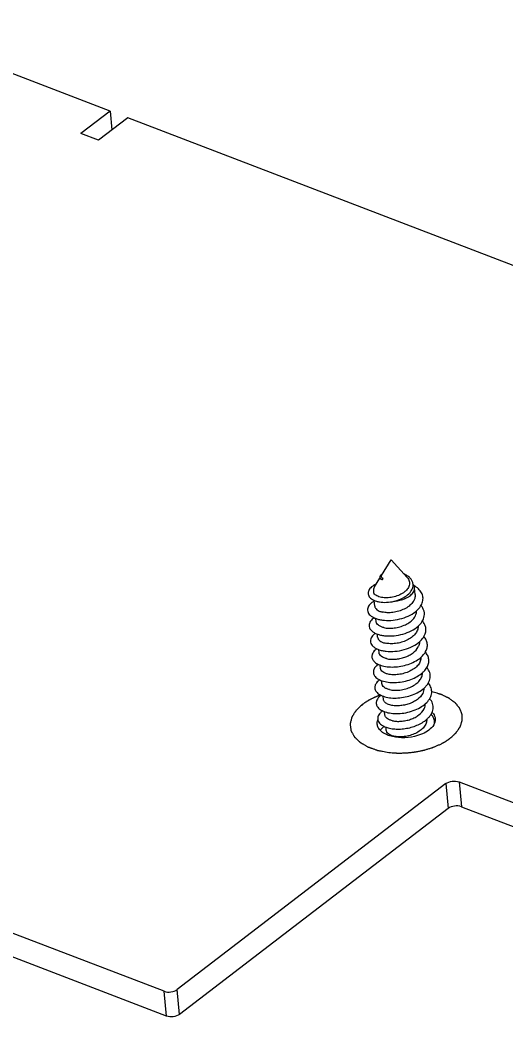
# Model space of a CAD drawing. Header units: millimetres. Extents: x 0 to 420, y 0 to 297.
# Drawn here: x 189.92 to 202.86, y 26.06 to 52.61 of the extents above; entities that cross this region are included whole.
import ezdxf

# ---------------------------------------------------------------- set-up
doc = ezdxf.new("R2010")
doc.units = ezdxf.units.MM
doc.header["$LTSCALE"] = 23.1
doc.layers.get('0').update_dxf_attribs({"linetype": 'CONTINUOUS'})
doc.layers.add('02___PRT_ALL_AXES', color=7, linetype='CONTINUOUS')

msp = doc.modelspace()

# ---------------------------------------------------------------- linework, layer by layer
at = {"color": 7, "linetype": 'Continuous'}
for p, q in [((192.323, 50.182), (185.991, 52.609)), ((192.323, 50.182), (191.546, 49.586)), ((192.791, 50.003), (192.014, 49.407)), ((192.323, 50.182), (192.37, 49.68)), ((211.34, 42.894), (192.791, 50.003)), ((192.014, 49.407), (191.546, 49.586)), ((199.589, 37.738), (199.557, 37.708)), ((199.557, 37.708), (199.575, 37.705)), ((199.575, 37.705), (199.589, 37.738)), ((199.613, 33.795), (199.612, 33.794)), ((201.261, 32.272), (194.111, 26.787)), ((201.261, 32.272), (201.323, 31.611)), ((201.612, 32.317), (204.924, 31.048)), ((201.612, 32.317), (201.674, 31.656)), ((201.323, 31.611), (194.173, 26.126)), ((201.674, 31.656), (204.986, 30.386)), ((193.76, 26.742), (186.961, 29.348)), ((193.822, 26.081), (187.022, 28.687)), ((193.822, 26.081), (193.76, 26.742)), ((194.173, 26.126), (194.111, 26.787))]:
    msp.add_line(p, q, dxfattribs=at)
for centre, radius, start, end in [((200.145, 37.56), 0.244, 11.0482, 11.3198), ((200.145, 37.56), 0.243, 6.3771, 11.0484), ((199.637, 38.179), 1.08, 283.2541, 283.4699), ((199.816, 38.105), 0.975, 275.7142, 282.622), ((199.825, 38.064), 0.933, 282.6796, 282.9798), ((200.048, 37), 0.716, 311.256, 312.2068), ((200.331, 36.001), 0.445, 329.8068, 331.6124), ((200.361, 35.592), 0.455, 329.4252, 330.3192), ((200.411, 35.063), 0.454, 40.6304, 41.1265), ((200.168, 35.756), 0.71, 311.6318, 312.216), ((200.379, 34.413), 0.34, 333.4294, 333.8811), ((200.278, 34.522), 0.718, 310.8561, 312.2047), ((199.923, 33.377), 0.521, 126.3112, 126.5149)]:
    msp.add_arc(centre, radius, start, end, dxfattribs=at)
for points, knots in [([(199.578, 37.859), (199.563, 37.852), (199.543, 37.839), (199.521, 37.819), (199.507, 37.8), (199.498, 37.779), (199.501, 37.758), (199.505, 37.749), (199.507, 37.745)], [0, 0, 0, 0, 0.329191, 0.46925, 0.59357, 0.803391, 0.900226, 1, 1, 1, 1]), ([(199.507, 37.745), (199.51, 37.741), (199.523, 37.725), (199.542, 37.714), (199.557, 37.708)], [0, 0, 0, 0, 0.213725, 1, 1, 1, 1]), ([(199.589, 37.738), (199.58, 37.742), (199.563, 37.75), (199.548, 37.768), (199.543, 37.783), (199.543, 37.798), (199.547, 37.81), (199.552, 37.817)], [0, 0, 0, 0, 0.304722, 0.547246, 0.65618, 0.764316, 1, 1, 1, 1]), ([(200.229, 37.762), (200.243, 37.747), (200.266, 37.716), (200.288, 37.663), (200.296, 37.607), (200.286, 37.53), (200.245, 37.458), (200.186, 37.396), (200.11, 37.336), (199.996, 37.277), (199.846, 37.233), (199.695, 37.216), (199.596, 37.222), (199.55, 37.231)], [0, 0, 0, 0, 0.055009, 0.106671, 0.156812, 0.207538, 0.316963, 0.378015, 0.443174, 0.582965, 0.728775, 0.870868, 1, 1, 1, 1]), ([(200.384, 37.608), (200.379, 37.633), (200.359, 37.685), (200.306, 37.754), (200.233, 37.812), (200.175, 37.842), (200.144, 37.856)], [0, 0, 0, 0, 0.219237, 0.455339, 0.715282, 1, 1, 1, 1]), ([(199.412, 37.591), (199.367, 37.569), (199.305, 37.531), (199.24, 37.467), (199.208, 37.418), (199.191, 37.368), (199.19, 37.318), (199.206, 37.27), (199.237, 37.225), (199.283, 37.186), (199.342, 37.153), (199.414, 37.127), (199.527, 37.101), (199.688, 37.094), (199.818, 37.112), (199.885, 37.128)], [0, 0, 0, 0, 0.130985, 0.186643, 0.236071, 0.280567, 0.322428, 0.364704, 0.41043, 0.461866, 0.520268, 0.586024, 0.658859, 0.822079, 1, 1, 1, 1]), ([(199.363, 37.51), (199.351, 37.492), (199.333, 37.452), (199.329, 37.409), (199.331, 37.388)], [0, 0, 0, 0, 0.519197, 1, 1, 1, 1]), ([(200.03, 37.173), (200.083, 37.194), (200.18, 37.243), (200.283, 37.327), (200.342, 37.405), (200.373, 37.464), (200.389, 37.525), (200.389, 37.567), (200.387, 37.587)], [0, 0, 0, 0, 0.291753, 0.55674, 0.677232, 0.789929, 0.896545, 1, 1, 1, 1]), ([(200.034, 37.154), (200.09, 37.167), (200.194, 37.201), (200.307, 37.269), (200.373, 37.335), (200.406, 37.385), (200.426, 37.437), (200.428, 37.473), (200.426, 37.49)], [0, 0, 0, 0, 0.310603, 0.583273, 0.702159, 0.809471, 0.907408, 1, 1, 1, 1]), ([(200.426, 37.49), (200.425, 37.507), (200.416, 37.542), (200.398, 37.573), (200.387, 37.587)], [0, 0, 0, 0, 0.48616, 1, 1, 1, 1]), ([(200.642, 37.117), (200.652, 37.156), (200.659, 37.239), (200.617, 37.361), (200.531, 37.468), (200.454, 37.524), (200.41, 37.548)], [0, 0, 0, 0, 0.23049, 0.462666, 0.715677, 1, 1, 1, 1]), ([(199.331, 37.388), (199.331, 37.384), (199.333, 37.368), (199.338, 37.352), (199.342, 37.34)], [0, 0, 0, 0, 0.248291, 1, 1, 1, 1]), ([(199.55, 37.231), (199.526, 37.235), (199.482, 37.246), (199.408, 37.276), (199.361, 37.311), (199.342, 37.34)], [0, 0, 0, 0, 0.301667, 0.568997, 1, 1, 1, 1]), ([(200.443, 37.305), (200.445, 37.287), (200.445, 37.251), (200.428, 37.176), (200.376, 37.085), (200.279, 36.992), (200.153, 36.916), (200.008, 36.86), (199.855, 36.828), (199.707, 36.819), (199.612, 36.83), (199.568, 36.841)], [0, 0, 0, 0, 0.0483, 0.097897, 0.204631, 0.325235, 0.458774, 0.600406, 0.743041, 0.878733, 1, 1, 1, 1]), ([(199.183, 36.944), (199.178, 36.926), (199.173, 36.887), (199.188, 36.829), (199.222, 36.775), (199.274, 36.728), (199.342, 36.688), (199.425, 36.656), (199.521, 36.632), (199.665, 36.614), (199.86, 36.618), (200.093, 36.665), (200.31, 36.751), (200.437, 36.835), (200.49, 36.883)], [0, 0, 0, 0, 0.037325, 0.074368, 0.114165, 0.158969, 0.209971, 0.26748, 0.331176, 0.400303, 0.550281, 0.707283, 0.860302, 1, 1, 1, 1]), ([(199.354, 37.135), (199.332, 37.122), (199.292, 37.094), (199.228, 37.036), (199.193, 36.982), (199.183, 36.944)], [0, 0, 0, 0, 0.293602, 0.557023, 1, 1, 1, 1]), ([(199.367, 36.996), (199.368, 36.988), (199.372, 36.971), (199.388, 36.937), (199.426, 36.898), (199.49, 36.863), (199.54, 36.847), (199.568, 36.841)], [0, 0, 0, 0, 0.094948, 0.193924, 0.415836, 0.683266, 1, 1, 1, 1]), ([(199.889, 37.128), (199.901, 37.131), (199.949, 37.144), (199.996, 37.159), (200.03, 37.173)], [0, 0, 0, 0, 0.251217, 1, 1, 1, 1]), ([(200.49, 36.883), (200.527, 36.917), (200.59, 36.987), (200.631, 37.074), (200.642, 37.117)], [0, 0, 0, 0, 0.529054, 1, 1, 1, 1]), ([(200.678, 36.694), (200.686, 36.721), (200.695, 36.778), (200.686, 36.863), (200.653, 36.944), (200.619, 36.992), (200.599, 37.015)], [0, 0, 0, 0, 0.246703, 0.488645, 0.736624, 1, 1, 1, 1]), ([(199.345, 36.689), (199.33, 36.678), (199.279, 36.637), (199.238, 36.582), (199.224, 36.538)], [0, 0, 0, 0, 0.285757, 1, 1, 1, 1]), ([(199.606, 36.427), (199.649, 36.417), (199.743, 36.406), (199.888, 36.414), (200.038, 36.444), (200.182, 36.498), (200.308, 36.572), (200.406, 36.662), (200.461, 36.75), (200.481, 36.823), (200.484, 36.859), (200.483, 36.877)], [0, 0, 0, 0, 0.120627, 0.255492, 0.397421, 0.538758, 0.672593, 0.794045, 0.901779, 0.951675, 1, 1, 1, 1]), ([(200.529, 36.47), (200.564, 36.502), (200.625, 36.57), (200.666, 36.653), (200.678, 36.694)], [0, 0, 0, 0, 0.528142, 1, 1, 1, 1]), ([(199.224, 36.538), (199.218, 36.519), (199.212, 36.481), (199.224, 36.422), (199.256, 36.368), (199.306, 36.32), (199.372, 36.279), (199.454, 36.246), (199.548, 36.221), (199.691, 36.201), (199.885, 36.204), (200.119, 36.248), (200.337, 36.331), (200.465, 36.414), (200.52, 36.462)], [0, 0, 0, 0, 0.037675, 0.074704, 0.114172, 0.158456, 0.208868, 0.265808, 0.329017, 0.397778, 0.547478, 0.704867, 0.858886, 1, 1, 1, 1]), ([(199.606, 36.427), (199.579, 36.434), (199.529, 36.449), (199.465, 36.485), (199.427, 36.523), (199.411, 36.557), (199.407, 36.574), (199.406, 36.583)], [0, 0, 0, 0, 0.316714, 0.584152, 0.806078, 0.905056, 1, 1, 1, 1]), ([(200.522, 36.464), (200.522, 36.446), (200.52, 36.41), (200.499, 36.337), (200.445, 36.249), (200.346, 36.158), (200.22, 36.085), (200.077, 36.031), (199.927, 36), (199.781, 35.993), (199.688, 36.004), (199.645, 36.014)], [0, 0, 0, 0, 0.048326, 0.098229, 0.205978, 0.327436, 0.461269, 0.6026, 0.74452, 0.879382, 1, 1, 1, 1]), ([(200.703, 36.241), (200.715, 36.271), (200.732, 36.333), (200.73, 36.43), (200.698, 36.522), (200.66, 36.576), (200.638, 36.602)], [0, 0, 0, 0, 0.251096, 0.492793, 0.738381, 1, 1, 1, 1]), ([(199.274, 36.153), (199.265, 36.135), (199.252, 36.095), (199.254, 36.033), (199.279, 35.975), (199.325, 35.922), (199.389, 35.877), (199.469, 35.84), (199.564, 35.812), (199.71, 35.788), (199.91, 35.788), (200.153, 35.833), (200.379, 35.919), (200.512, 36.006), (200.567, 36.057)], [0, 0, 0, 0, 0.039497, 0.076818, 0.115356, 0.158106, 0.206927, 0.262554, 0.324891, 0.393265, 0.543462, 0.702408, 0.858047, 1, 1, 1, 1]), ([(199.383, 36.276), (199.371, 36.267), (199.328, 36.233), (199.291, 36.189), (199.274, 36.153)], [0, 0, 0, 0, 0.278834, 1, 1, 1, 1]), ([(199.445, 36.17), (199.445, 36.161), (199.449, 36.144), (199.466, 36.11), (199.503, 36.071), (199.567, 36.036), (199.617, 36.02), (199.645, 36.014)], [0, 0, 0, 0, 0.094948, 0.193924, 0.415836, 0.683266, 1, 1, 1, 1]), ([(200.567, 36.057), (200.582, 36.071), (200.637, 36.124), (200.682, 36.19), (200.703, 36.241)], [0, 0, 0, 0, 0.268894, 1, 1, 1, 1]), ([(200.723, 35.789), (200.74, 35.821), (200.767, 35.889), (200.772, 35.996), (200.742, 36.1), (200.701, 36.16), (200.677, 36.188)], [0, 0, 0, 0, 0.256213, 0.497913, 0.740773, 1, 1, 1, 1]), ([(199.422, 35.863), (199.406, 35.851), (199.376, 35.826), (199.328, 35.774), (199.297, 35.714), (199.29, 35.653), (199.297, 35.609), (199.316, 35.568), (199.335, 35.543), (199.345, 35.531)], [0, 0, 0, 0, 0.155816, 0.297213, 0.541994, 0.653355, 0.763357, 0.877361, 1, 1, 1, 1]), ([(199.684, 35.601), (199.719, 35.592), (199.796, 35.582), (199.915, 35.583), (200.041, 35.601), (200.166, 35.635), (200.283, 35.685), (200.414, 35.765), (200.495, 35.849), (200.527, 35.912)], [0, 0, 0, 0, 0.114788, 0.241893, 0.376685, 0.514022, 0.648858, 0.776792, 1, 1, 1, 1]), ([(200.56, 36.051), (200.561, 36.027), (200.556, 35.979), (200.539, 35.934), (200.527, 35.912)], [0, 0, 0, 0, 0.487375, 1, 1, 1, 1]), ([(199.345, 35.531), (199.372, 35.502), (199.424, 35.465), (199.503, 35.43), (199.602, 35.398), (199.743, 35.376), (199.925, 35.376), (200.114, 35.403), (200.298, 35.457), (200.465, 35.535), (200.563, 35.605), (200.605, 35.643)], [0, 0, 0, 0, 0.08676, 0.137324, 0.192568, 0.315506, 0.451276, 0.593888, 0.736808, 0.873836, 1, 1, 1, 1]), ([(199.684, 35.601), (199.656, 35.607), (199.606, 35.623), (199.542, 35.658), (199.504, 35.697), (199.488, 35.731), (199.484, 35.748), (199.483, 35.756)], [0, 0, 0, 0, 0.316721, 0.58415, 0.806074, 0.905053, 1, 1, 1, 1]), ([(200.599, 35.637), (200.599, 35.62), (200.597, 35.584), (200.577, 35.511), (200.522, 35.422), (200.423, 35.332), (200.298, 35.258), (200.154, 35.205), (200.004, 35.174), (199.859, 35.166), (199.765, 35.177), (199.722, 35.187)], [0, 0, 0, 0, 0.048326, 0.098223, 0.205958, 0.327402, 0.461237, 0.602578, 0.744507, 0.879374, 1, 1, 1, 1]), ([(200.605, 35.643), (200.617, 35.653), (200.658, 35.694), (200.695, 35.74), (200.716, 35.777)], [0, 0, 0, 0, 0.26356, 1, 1, 1, 1]), ([(200.757, 35.367), (200.775, 35.4), (200.804, 35.468), (200.812, 35.579), (200.782, 35.685), (200.74, 35.747), (200.715, 35.775)], [0, 0, 0, 0, 0.257434, 0.499181, 0.74138, 1, 1, 1, 1]), ([(199.46, 35.449), (199.444, 35.438), (199.415, 35.413), (199.368, 35.362), (199.337, 35.304), (199.329, 35.244), (199.335, 35.201), (199.352, 35.16), (199.369, 35.135), (199.379, 35.123)], [0, 0, 0, 0, 0.155972, 0.29779, 0.543844, 0.655599, 0.765521, 0.878792, 1, 1, 1, 1]), ([(199.722, 35.187), (199.695, 35.194), (199.644, 35.21), (199.581, 35.245), (199.543, 35.283), (199.526, 35.317), (199.523, 35.334), (199.522, 35.343)], [0, 0, 0, 0, 0.316725, 0.584166, 0.806085, 0.905057, 1, 1, 1, 1]), ([(200.644, 35.23), (200.655, 35.24), (200.696, 35.28), (200.732, 35.325), (200.753, 35.361)], [0, 0, 0, 0, 0.263295, 1, 1, 1, 1]), ([(200.683, 34.817), (200.705, 34.837), (200.745, 34.878), (200.793, 34.945), (200.827, 35.016), (200.845, 35.088), (200.847, 35.16), (200.833, 35.231), (200.802, 35.298), (200.773, 35.339), (200.756, 35.359)], [0, 0, 0, 0, 0.14432, 0.279014, 0.405016, 0.52432, 0.63991, 0.7554, 0.87442, 1, 1, 1, 1]), ([(199.379, 35.123), (199.404, 35.094), (199.455, 35.056), (199.533, 35.02), (199.631, 34.987), (199.771, 34.963), (199.953, 34.962), (200.143, 34.988), (200.328, 35.041), (200.497, 35.118), (200.596, 35.187), (200.639, 35.225)], [0, 0, 0, 0, 0.085774, 0.135857, 0.190681, 0.313035, 0.448638, 0.591493, 0.735008, 0.872878, 1, 1, 1, 1]), ([(199.761, 34.774), (199.804, 34.764), (199.897, 34.753), (200.043, 34.76), (200.193, 34.791), (200.336, 34.845), (200.462, 34.918), (200.561, 35.009), (200.615, 35.097), (200.635, 35.17), (200.638, 35.206), (200.637, 35.224)], [0, 0, 0, 0, 0.12062, 0.255475, 0.397395, 0.538729, 0.672568, 0.794029, 0.901774, 0.951674, 1, 1, 1, 1]), ([(199.499, 35.036), (199.469, 35.014), (199.418, 34.968), (199.377, 34.894), (199.368, 34.835), (199.372, 34.793), (199.387, 34.752), (199.403, 34.728), (199.413, 34.716)], [0, 0, 0, 0, 0.297807, 0.545277, 0.657508, 0.767449, 0.880101, 1, 1, 1, 1]), ([(199.413, 34.716), (199.437, 34.686), (199.487, 34.647), (199.565, 34.609), (199.663, 34.575), (199.805, 34.55), (199.989, 34.548), (200.182, 34.575), (200.369, 34.628), (200.54, 34.707), (200.64, 34.778), (200.683, 34.817)], [0, 0, 0, 0, 0.084926, 0.134677, 0.18927, 0.311496, 0.447361, 0.5907, 0.734709, 0.872884, 1, 1, 1, 1]), ([(199.761, 34.774), (199.733, 34.781), (199.683, 34.796), (199.619, 34.832), (199.581, 34.87), (199.565, 34.904), (199.561, 34.921), (199.56, 34.93)], [0, 0, 0, 0, 0.316727, 0.584158, 0.806077, 0.905053, 1, 1, 1, 1]), ([(200.676, 34.811), (200.677, 34.788), (200.672, 34.74), (200.655, 34.695), (200.644, 34.674)], [0, 0, 0, 0, 0.487669, 1, 1, 1, 1]), ([(200.721, 34.403), (200.761, 34.439), (200.828, 34.515), (200.878, 34.63), (200.887, 34.722), (200.879, 34.788), (200.858, 34.852), (200.835, 34.892), (200.822, 34.911)], [0, 0, 0, 0, 0.280519, 0.528354, 0.645081, 0.760499, 0.877829, 1, 1, 1, 1]), ([(200.822, 34.911), (200.819, 34.914), (200.81, 34.927), (200.8, 34.939), (200.792, 34.948)], [0, 0, 0, 0, 0.246428, 1, 1, 1, 1]), ([(199.538, 34.623), (199.51, 34.603), (199.462, 34.56), (199.421, 34.493), (199.408, 34.44), (199.407, 34.401), (199.416, 34.363), (199.427, 34.34), (199.433, 34.329)], [0, 0, 0, 0, 0.299269, 0.551577, 0.66558, 0.775592, 0.885751, 1, 1, 1, 1]), ([(200.644, 34.674), (200.612, 34.611), (200.532, 34.526), (200.401, 34.445), (200.283, 34.395), (200.158, 34.361), (200.032, 34.343), (199.912, 34.342), (199.835, 34.352), (199.8, 34.361)], [0, 0, 0, 0, 0.222882, 0.350757, 0.485613, 0.623022, 0.757917, 0.885132, 1, 1, 1, 1]), ([(200.76, 33.99), (200.782, 34.01), (200.822, 34.051), (200.871, 34.12), (200.905, 34.19), (200.923, 34.263), (200.924, 34.336), (200.909, 34.407), (200.878, 34.475), (200.848, 34.516), (200.831, 34.535)], [0, 0, 0, 0, 0.144256, 0.27883, 0.404677, 0.523837, 0.639347, 0.754875, 0.874082, 1, 1, 1, 1]), ([(199.433, 34.329), (199.453, 34.296), (199.498, 34.253), (199.572, 34.21), (199.668, 34.171), (199.81, 34.14), (199.999, 34.133), (200.198, 34.156), (200.394, 34.209), (200.572, 34.29), (200.677, 34.363), (200.721, 34.403)], [0, 0, 0, 0, 0.081124, 0.129042, 0.18212, 0.302594, 0.438532, 0.583428, 0.729872, 0.870673, 1, 1, 1, 1]), ([(199.617, 34.466), (199.614, 34.47), (199.606, 34.486), (199.6, 34.503), (199.599, 34.516)], [0, 0, 0, 0, 0.260075, 1, 1, 1, 1]), ([(199.8, 34.361), (199.779, 34.366), (199.739, 34.377), (199.674, 34.407), (199.633, 34.44), (199.617, 34.466)], [0, 0, 0, 0, 0.300577, 0.567298, 1, 1, 1, 1]), ([(199.838, 33.947), (199.874, 33.939), (199.95, 33.929), (200.071, 33.93), (200.197, 33.948), (200.322, 33.982), (200.44, 34.032), (200.571, 34.113), (200.651, 34.198), (200.683, 34.261)], [0, 0, 0, 0, 0.11489, 0.242134, 0.377062, 0.514491, 0.649342, 0.777194, 1, 1, 1, 1]), ([(200.684, 34.263), (200.695, 34.285), (200.711, 34.328), (200.715, 34.375), (200.715, 34.397)], [0, 0, 0, 0, 0.511897, 1, 1, 1, 1]), ([(199.576, 34.21), (199.555, 34.194), (199.518, 34.162), (199.475, 34.107), (199.449, 34.049), (199.444, 33.99), (199.459, 33.933), (199.494, 33.88), (199.546, 33.834), (199.588, 33.809), (199.612, 33.798)], [0, 0, 0, 0, 0.148051, 0.278356, 0.394039, 0.501144, 0.608051, 0.723201, 0.852769, 1, 1, 1, 1]), ([(199.838, 33.947), (199.81, 33.954), (199.76, 33.97), (199.696, 34.005), (199.659, 34.044), (199.642, 34.077), (199.638, 34.095), (199.638, 34.103)], [0, 0, 0, 0, 0.316739, 0.584178, 0.806086, 0.905055, 1, 1, 1, 1]), ([(200.962, 33.885), (200.962, 33.906), (200.959, 33.948), (200.935, 34.032), (200.899, 34.088), (200.87, 34.122)], [0, 0, 0, 0, 0.241217, 0.484968, 1, 1, 1, 1]), ([(200.894, 34.17), (200.906, 34.158), (200.948, 34.109), (200.974, 34.047), (200.978, 34)], [0, 0, 0, 0, 0.269902, 1, 1, 1, 1]), ([(200.978, 34), (200.981, 33.972), (200.977, 33.932), (200.965, 33.895), (200.962, 33.885)], [0, 0, 0, 0, 0.741218, 1, 1, 1, 1]), ([(199.435, 33.856), (199.432, 33.885), (199.436, 33.924), (199.447, 33.96), (199.45, 33.97)], [0, 0, 0, 0, 0.741472, 1, 1, 1, 1]), ([(200.81, 33.697), (200.758, 33.657), (200.635, 33.588), (200.391, 33.509), (200.091, 33.479), (199.817, 33.518), (199.634, 33.595), (199.53, 33.668), (199.459, 33.755), (199.438, 33.824), (199.435, 33.856)], [0, 0, 0, 0, 0.12598, 0.267061, 0.489054, 0.696826, 0.787623, 0.867325, 0.936843, 1, 1, 1, 1]), ([(199.612, 33.794), (199.602, 33.787), (199.565, 33.757), (199.533, 33.721), (199.515, 33.692)], [0, 0, 0, 0, 0.273995, 1, 1, 1, 1]), ([(199.612, 33.798), (199.648, 33.78), (199.731, 33.751), (199.868, 33.727), (200.019, 33.721), (200.178, 33.735), (200.338, 33.768), (200.49, 33.82), (200.629, 33.889), (200.711, 33.947), (200.747, 33.979)], [0, 0, 0, 0, 0.101885, 0.217711, 0.344547, 0.478499, 0.6152, 0.750241, 0.879581, 1, 1, 1, 1]), ([(200.753, 33.984), (200.754, 33.966), (200.751, 33.93), (200.731, 33.857), (200.677, 33.769), (200.578, 33.679), (200.452, 33.605), (200.309, 33.551), (200.158, 33.521), (200.013, 33.513), (199.92, 33.524), (199.877, 33.534)], [0, 0, 0, 0, 0.048324, 0.09822, 0.205949, 0.327396, 0.461238, 0.602579, 0.744503, 0.879372, 1, 1, 1, 1]), ([(200.962, 33.885), (200.955, 33.868), (200.919, 33.795), (200.86, 33.735), (200.81, 33.697)], [0, 0, 0, 0, 0.22592, 1, 1, 1, 1]), ([(199.877, 33.534), (199.849, 33.541), (199.799, 33.556), (199.735, 33.592), (199.697, 33.63), (199.681, 33.664), (199.677, 33.681), (199.676, 33.69)], [0, 0, 0, 0, 0.316717, 0.58415, 0.806074, 0.905054, 1, 1, 1, 1]), ([(201.261, 32.272), (201.309, 32.308), (201.429, 32.346), (201.554, 32.339), (201.612, 32.317)], [0, 0, 0, 0, 0.491876, 1, 1, 1, 1]), ([(201.674, 31.656), (201.616, 31.678), (201.491, 31.685), (201.37, 31.647), (201.323, 31.611)], [0, 0, 0, 0, 0.508124, 1, 1, 1, 1]), ([(193.76, 26.742), (193.818, 26.72), (193.943, 26.713), (194.064, 26.751), (194.111, 26.787)], [0, 0, 0, 0, 0.508124, 1, 1, 1, 1]), ([(194.173, 26.126), (194.125, 26.089), (194.005, 26.052), (193.88, 26.059), (193.822, 26.081)], [0, 0, 0, 0, 0.491876, 1, 1, 1, 1])]:
    msp.add_open_spline(points, degree=3, knots=knots, dxfattribs=at)
at = {"color": 4, "linetype": 'Continuous'}
for points, knots in [([(199.409, 34.587), (199.401, 34.583), (199.385, 34.576), (199.364, 34.567), (199.348, 34.56), (199.331, 34.552), (199.311, 34.542), (199.29, 34.532), (199.273, 34.524), (199.257, 34.515), (199.241, 34.507), (199.225, 34.498), (199.213, 34.492), (199.202, 34.485), (199.186, 34.476), (199.171, 34.467), (199.156, 34.458), (199.141, 34.449), (199.124, 34.437), (199.106, 34.425), (199.091, 34.416), (199.077, 34.405), (199.059, 34.392), (199.045, 34.382), (199.037, 34.376)], [0, 0, 0, 0, 0.0625, 0.125, 0.15625, 0.1875, 0.25, 0.3125, 0.34375, 0.375, 0.4375, 0.46875, 0.5, 0.53125, 0.5625, 0.625, 0.65625, 0.6875, 0.75, 0.8125, 0.84375, 0.875, 0.9375, 1, 1, 1, 1]), ([(199.518, 34.629), (199.516, 34.628), (199.513, 34.627), (199.508, 34.625), (199.505, 34.624), (199.502, 34.623), (199.498, 34.622), (199.491, 34.619), (199.481, 34.615), (199.467, 34.61), (199.454, 34.605), (199.444, 34.601), (199.437, 34.598), (199.434, 34.597), (199.43, 34.595), (199.424, 34.593), (199.417, 34.59), (199.412, 34.588), (199.409, 34.587)], [0, 0, 0, 0, 0.0625, 0.125, 0.15625, 0.1875, 0.21875, 0.25, 0.375, 0.5, 0.625, 0.75, 0.78125, 0.8125, 0.84375, 0.875, 0.9375, 1, 1, 1, 1]), ([(201.375, 33.48), (201.39, 33.494), (201.42, 33.522), (201.457, 33.556), (201.483, 33.581), (201.498, 33.594), (201.51, 33.605), (201.519, 33.613), (201.526, 33.62), (201.531, 33.625), (201.535, 33.628), (201.537, 33.632), (201.542, 33.638), (201.55, 33.651), (201.563, 33.67), (201.578, 33.692), (201.594, 33.715), (201.606, 33.733), (201.616, 33.748), (201.624, 33.759), (201.63, 33.769), (201.635, 33.776), (201.639, 33.781), (201.641, 33.785), (201.643, 33.787), (201.644, 33.79), (201.645, 33.794), (201.647, 33.799), (201.65, 33.811), (201.656, 33.829), (201.664, 33.852), (201.671, 33.876), (201.678, 33.895), (201.683, 33.911), (201.687, 33.923), (201.69, 33.934), (201.693, 33.943), (201.695, 33.949), (201.696, 33.952), (201.697, 33.954), (201.697, 33.956), (201.697, 33.959), (201.696, 33.964), (201.696, 33.971), (201.696, 33.981), (201.696, 33.996), (201.695, 34.015), (201.695, 34.038), (201.694, 34.061), (201.693, 34.08), (201.693, 34.096), (201.693, 34.105), (201.693, 34.113), (201.693, 34.118), (201.691, 34.122), (201.69, 34.125), (201.687, 34.132), (201.683, 34.141), (201.677, 34.156), (201.67, 34.175), (201.661, 34.197), (201.653, 34.219), (201.645, 34.238), (201.639, 34.253), (201.636, 34.262), (201.633, 34.269), (201.632, 34.272), (201.63, 34.276), (201.627, 34.28), (201.622, 34.287), (201.615, 34.295), (201.604, 34.309), (201.59, 34.325), (201.574, 34.346), (201.558, 34.366), (201.544, 34.382), (201.533, 34.396), (201.526, 34.404), (201.521, 34.411), (201.518, 34.415), (201.515, 34.418), (201.514, 34.42), (201.512, 34.421), (201.509, 34.423), (201.503, 34.427), (201.494, 34.434), (201.482, 34.443), (201.471, 34.452), (201.455, 34.463), (201.435, 34.478), (201.411, 34.496), (201.387, 34.514), (201.369, 34.527), (201.358, 34.536), (201.353, 34.54), (201.349, 34.542), (201.345, 34.546), (201.338, 34.548), (201.331, 34.552), (201.321, 34.557), (201.309, 34.562), (201.294, 34.569), (201.274, 34.579), (201.25, 34.591), (201.22, 34.605), (201.191, 34.619), (201.166, 34.63), (201.149, 34.639), (201.14, 34.643), (201.136, 34.645), (201.13, 34.647), (201.122, 34.649), (201.11, 34.653), (201.096, 34.657), (201.078, 34.662), (201.055, 34.669), (201.014, 34.681), (200.955, 34.699), (200.908, 34.713), (200.884, 34.719)], [0, 0, 0, 0, 0.03125, 0.0625, 0.078125, 0.085938, 0.09375, 0.101562, 0.105469, 0.109375, 0.111328, 0.113281, 0.117188, 0.125, 0.140625, 0.15625, 0.171875, 0.1875, 0.195312, 0.203125, 0.210938, 0.214844, 0.21875, 0.220703, 0.222656, 0.224609, 0.226562, 0.230469, 0.234375, 0.25, 0.265625, 0.28125, 0.296875, 0.304688, 0.3125, 0.320312, 0.328125, 0.330078, 0.332031, 0.333008, 0.333984, 0.335938, 0.339844, 0.34375, 0.351562, 0.359375, 0.375, 0.390625, 0.40625, 0.421875, 0.429688, 0.4375, 0.441406, 0.445312, 0.447266, 0.449219, 0.453125, 0.460938, 0.46875, 0.484375, 0.5, 0.515625, 0.53125, 0.539062, 0.546875, 0.550781, 0.552734, 0.554688, 0.558594, 0.5625, 0.570312, 0.578125, 0.59375, 0.609375, 0.625, 0.640625, 0.648438, 0.65625, 0.660156, 0.664062, 0.666016, 0.666992, 0.667969, 0.669922, 0.671875, 0.679688, 0.6875, 0.695312, 0.703125, 0.71875, 0.734375, 0.75, 0.765625, 0.769531, 0.773438, 0.775391, 0.777344, 0.78125, 0.785156, 0.789062, 0.796875, 0.804688, 0.8125, 0.828125, 0.84375, 0.859375, 0.875, 0.882812, 0.886719, 0.888672, 0.890625, 0.894531, 0.898438, 0.90625, 0.914062, 0.921875, 0.9375, 0.96875, 1, 1, 1, 1]), ([(199.037, 34.376), (199.021, 34.361), (198.989, 34.331), (198.949, 34.293), (198.921, 34.267), (198.905, 34.252), (198.893, 34.24), (198.883, 34.231), (198.875, 34.223), (198.87, 34.218), (198.866, 34.215), (198.864, 34.211), (198.859, 34.203), (198.853, 34.193), (198.845, 34.181), (198.835, 34.165), (198.822, 34.144), (198.806, 34.12), (198.793, 34.099), (198.783, 34.083), (198.775, 34.071), (198.769, 34.061), (198.764, 34.052), (198.761, 34.047), (198.758, 34.043), (198.756, 34.04), (198.756, 34.037), (198.754, 34.033), (198.753, 34.027), (198.75, 34.014), (198.745, 33.995), (198.739, 33.97), (198.733, 33.944), (198.727, 33.923), (198.723, 33.905), (198.72, 33.893), (198.717, 33.88), (198.715, 33.87), (198.713, 33.864), (198.712, 33.861), (198.712, 33.859), (198.712, 33.857), (198.712, 33.853), (198.713, 33.848), (198.714, 33.84), (198.716, 33.83), (198.718, 33.813), (198.721, 33.792), (198.724, 33.768), (198.727, 33.747), (198.729, 33.73), (198.731, 33.718), (198.732, 33.706), (198.734, 33.695), (198.735, 33.687), (198.735, 33.682), (198.738, 33.678), (198.74, 33.674), (198.743, 33.669), (198.746, 33.664), (198.75, 33.656), (198.757, 33.642), (198.768, 33.623), (198.781, 33.6), (198.793, 33.577), (198.804, 33.557), (198.811, 33.544), (198.816, 33.536), (198.819, 33.53), (198.821, 33.525), (198.824, 33.521), (198.825, 33.517), (198.83, 33.513), (198.837, 33.506), (198.847, 33.497), (198.857, 33.487), (198.868, 33.477), (198.883, 33.463), (198.901, 33.445), (198.923, 33.424), (198.941, 33.407), (198.956, 33.393), (198.965, 33.384), (198.972, 33.377), (198.977, 33.373), (198.98, 33.37), (198.982, 33.368), (198.985, 33.367), (198.988, 33.365), (198.995, 33.361), (199.006, 33.354), (199.021, 33.346), (199.035, 33.337), (199.055, 33.326), (199.08, 33.312), (199.109, 33.295), (199.138, 33.278), (199.16, 33.265), (199.175, 33.257), (199.181, 33.253), (199.186, 33.25), (199.19, 33.248), (199.194, 33.246), (199.2, 33.244), (199.207, 33.242), (199.219, 33.237), (199.234, 33.232), (199.252, 33.226), (199.276, 33.217), (199.306, 33.207), (199.342, 33.194), (199.378, 33.181), (199.408, 33.171), (199.428, 33.163), (199.439, 33.16), (199.445, 33.158), (199.452, 33.156), (199.46, 33.155), (199.474, 33.152), (199.491, 33.149), (199.512, 33.145), (199.54, 33.14), (199.588, 33.13), (199.657, 33.117), (199.712, 33.107), (199.74, 33.102)], [0, 0, 0, 0, 0.03125, 0.0625, 0.078125, 0.085938, 0.09375, 0.101562, 0.105469, 0.109375, 0.111328, 0.113281, 0.117188, 0.125, 0.132812, 0.140625, 0.15625, 0.171875, 0.1875, 0.195312, 0.203125, 0.210938, 0.214844, 0.21875, 0.220703, 0.222656, 0.224609, 0.226562, 0.230469, 0.234375, 0.25, 0.265625, 0.28125, 0.296875, 0.304688, 0.3125, 0.320312, 0.328125, 0.330078, 0.332031, 0.333008, 0.333984, 0.335938, 0.339844, 0.34375, 0.351562, 0.359375, 0.375, 0.390625, 0.40625, 0.414062, 0.421875, 0.429688, 0.4375, 0.441406, 0.445312, 0.447266, 0.449219, 0.453125, 0.457031, 0.460938, 0.46875, 0.484375, 0.5, 0.515625, 0.53125, 0.539062, 0.542969, 0.546875, 0.550781, 0.552734, 0.554688, 0.558594, 0.5625, 0.570312, 0.578125, 0.585938, 0.59375, 0.609375, 0.625, 0.640625, 0.648438, 0.65625, 0.660156, 0.664062, 0.666016, 0.666992, 0.667969, 0.669922, 0.671875, 0.679688, 0.6875, 0.695312, 0.703125, 0.71875, 0.734375, 0.75, 0.765625, 0.769531, 0.773438, 0.775391, 0.777344, 0.779297, 0.78125, 0.785156, 0.789062, 0.796875, 0.804688, 0.8125, 0.828125, 0.84375, 0.859375, 0.875, 0.882812, 0.886719, 0.888672, 0.890625, 0.894531, 0.898438, 0.90625, 0.914062, 0.921875, 0.9375, 0.96875, 1, 1, 1, 1]), ([(201.107, 33.316), (201.119, 33.323), (201.138, 33.332), (201.162, 33.345), (201.18, 33.354), (201.198, 33.364), (201.215, 33.374), (201.232, 33.384), (201.25, 33.394), (201.266, 33.405), (201.282, 33.415), (201.299, 33.426), (201.314, 33.436), (201.33, 33.447), (201.35, 33.462), (201.365, 33.473), (201.375, 33.48)], [0, 0, 0, 0, 0.125, 0.1875, 0.25, 0.3125, 0.375, 0.4375, 0.5, 0.5625, 0.625, 0.6875, 0.75, 0.8125, 0.875, 1, 1, 1, 1]), ([(199.74, 33.102), (199.769, 33.1), (199.813, 33.096), (199.871, 33.092), (199.907, 33.09), (199.936, 33.088), (199.955, 33.086), (199.967, 33.085), (199.975, 33.085), (199.982, 33.085), (199.992, 33.085), (200.014, 33.086), (200.048, 33.087), (200.092, 33.087), (200.137, 33.088), (200.171, 33.089), (200.193, 33.09), (200.203, 33.09), (200.21, 33.09), (200.218, 33.091), (200.231, 33.092), (200.249, 33.094), (200.279, 33.098), (200.317, 33.102), (200.354, 33.106), (200.384, 33.109), (200.406, 33.112), (200.425, 33.114), (200.44, 33.115), (200.451, 33.116), (200.462, 33.119), (200.477, 33.122), (200.502, 33.127), (200.553, 33.137), (200.604, 33.148), (200.647, 33.157), (200.666, 33.161), (200.678, 33.163), (200.686, 33.165), (200.692, 33.167), (200.701, 33.169), (200.722, 33.176), (200.753, 33.185), (200.794, 33.198), (200.835, 33.21), (200.866, 33.22), (200.887, 33.226), (200.896, 33.229), (200.903, 33.231), (200.909, 33.233), (200.92, 33.238), (200.936, 33.245), (200.961, 33.255), (200.993, 33.269), (201.043, 33.29), (201.081, 33.306), (201.107, 33.316)], [0, 0, 0, 0, 0.0625, 0.09375, 0.125, 0.140625, 0.15625, 0.164062, 0.167969, 0.171875, 0.179688, 0.1875, 0.21875, 0.25, 0.28125, 0.3125, 0.320312, 0.328125, 0.332031, 0.335938, 0.34375, 0.359375, 0.375, 0.40625, 0.4375, 0.453125, 0.46875, 0.484375, 0.492188, 0.5, 0.507812, 0.515625, 0.53125, 0.5625, 0.625, 0.640625, 0.65625, 0.664062, 0.667969, 0.671875, 0.679688, 0.6875, 0.71875, 0.75, 0.78125, 0.8125, 0.820312, 0.828125, 0.832031, 0.835938, 0.84375, 0.859375, 0.875, 0.90625, 0.9375, 1, 1, 1, 1])]:
    msp.add_open_spline(points, degree=3, knots=knots, dxfattribs=at)
at = {"layer": '02___PRT_ALL_AXES', "color": 7, "linetype": 'Continuous'}
for p, q in [((199.552, 37.817), (199.805, 38.227)), ((200.229, 37.762), (199.805, 38.227)), ((199.363, 37.51), (199.507, 37.745)), ((200.443, 37.305), (200.426, 37.49)), ((199.367, 36.996), (199.353, 37.151)), ((199.406, 36.583), (199.398, 36.667)), ((199.445, 36.17), (199.437, 36.254)), ((199.483, 35.756), (199.475, 35.84)), ((199.522, 35.343), (199.514, 35.427)), ((199.56, 34.93), (199.553, 35.014)), ((199.599, 34.516), (199.591, 34.6)), ((199.638, 34.103), (199.63, 34.187)), ((199.676, 33.69), (199.668, 33.774))]:
    msp.add_line(p, q, dxfattribs=at)

doc.saveas('drawing.dxf')
